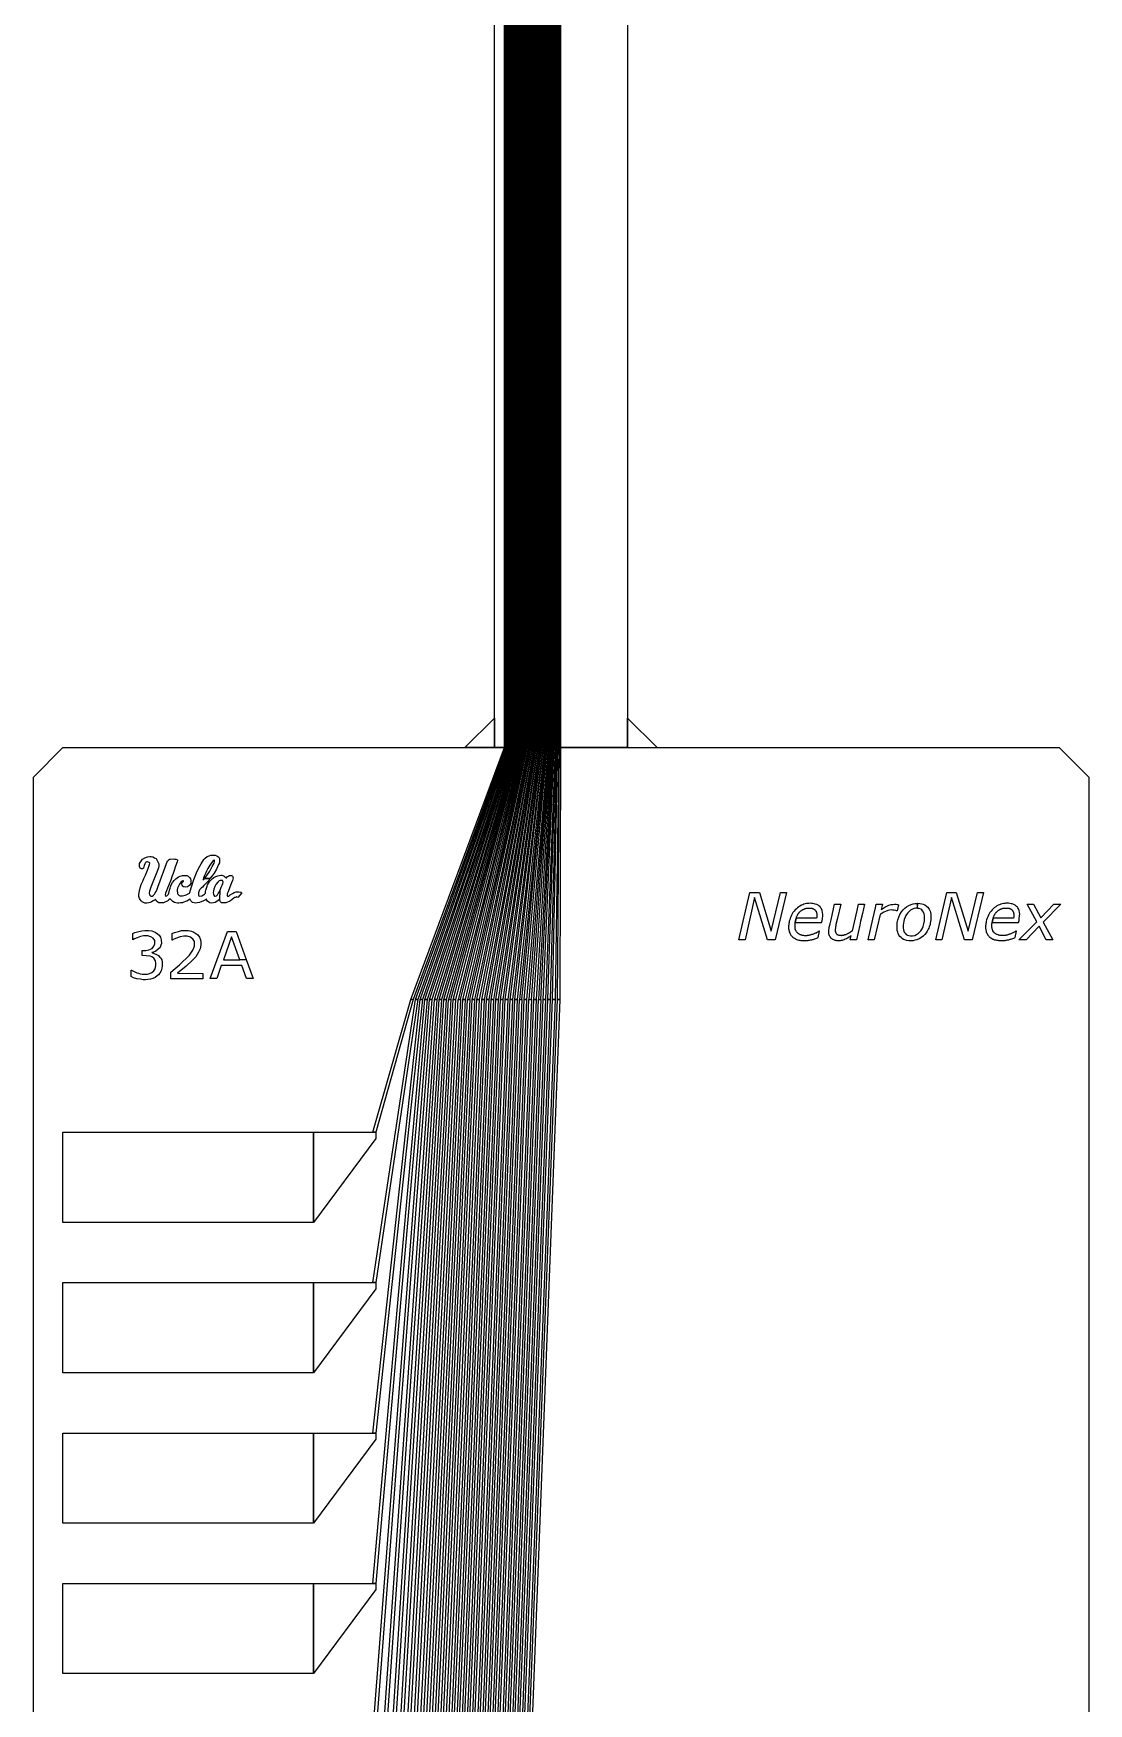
# Model space of a CAD drawing. Header units: inches. Extents: x 106592 to 209533, y 57057 to 74911.
# Drawn here: x 106592 to 107306, y 60062 to 61191 of the extents above; entities that cross this region are included whole.
import ezdxf

# ---------------------------------------------------------------- set-up
doc = ezdxf.new("R2010")
doc.units = ezdxf.units.IN
doc.header["$MEASUREMENT"] = 0
for name, color, linetype in [('metal', 221, 'Continuous'), ('nitride window', 40, 'Continuous'), ('profile', 140, 'Continuous')]:
    doc.layers.add(name, color=color, linetype=linetype)

msp = doc.modelspace()

# ---------------------------------------------------------------- linework, layer by layer
at = {"layer": 'metal'}
for points in [[(106911, 66618.1), (106911.6, 66618.1), (106911.6, 60708.1), (106911, 60708.1)], [(106912.2, 66618.1), (106912.8, 66618.1), (106912.8, 60708.1), (106912.2, 60708.1)], [(106913.4, 66618.1), (106914, 66618.1), (106914, 60708.1), (106913.4, 60708.1)], [(106914.6, 66618.1), (106915.2, 66618.1), (106915.2, 60708.1), (106914.6, 60708.1)], [(106915.8, 66618.1), (106916.4, 66618.1), (106916.4, 60708.1), (106915.8, 60708.1)], [(106917, 66618.1), (106917.6, 66618.1), (106917.6, 60708.1), (106917, 60708.1)], [(106918.2, 66618.1), (106918.8, 66618.1), (106918.8, 60708.1), (106918.2, 60708.1)], [(106919.4, 66618.1), (106920, 66618.1), (106920, 60708.1), (106919.4, 60708.1)], [(106920.6, 66618.1), (106921.2, 66618.1), (106921.2, 60708.1), (106920.6, 60708.1)], [(106921.8, 66618.1), (106922.4, 66618.1), (106922.4, 60708.1), (106921.8, 60708.1)], [(106923, 66618.1), (106923.6, 66618.1), (106923.6, 60708.1), (106923, 60708.1)], [(106924.2, 66618.1), (106924.8, 66618.1), (106924.8, 60708.1), (106924.2, 60708.1)], [(106925.4, 66618.1), (106926, 66618.1), (106926, 60708.1), (106925.4, 60708.1)], [(106926.6, 66618.1), (106927.2, 66618.1), (106927.2, 60708.1), (106926.6, 60708.1)], [(106927.8, 66618.1), (106928.4, 66618.1), (106928.4, 60708.1), (106927.8, 60708.1)], [(106929, 66618.1), (106929.6, 66618.1), (106929.6, 60708.1), (106929, 60708.1)], [(106930.2, 66618.1), (106930.8, 66618.1), (106930.8, 60708.1), (106930.2, 60708.1)], [(106931.4, 66618.1), (106932, 66618.1), (106932, 60708.1), (106931.4, 60708.1)], [(106932.6, 66618.1), (106933.2, 66618.1), (106933.2, 60708.1), (106932.6, 60708.1)], [(106933.8, 66618.1), (106934.4, 66618.1), (106934.4, 60708.1), (106933.8, 60708.1)], [(106935, 66618.1), (106935.6, 66618.1), (106935.6, 60708.1), (106935, 60708.1)], [(106936.2, 66618.1), (106936.8, 66618.1), (106936.8, 60708.1), (106936.2, 60708.1)], [(106937.4, 66618.1), (106938, 66618.1), (106938, 60708.1), (106937.4, 60708.1)], [(106938.6, 66618.1), (106939.2, 66618.1), (106939.2, 60708.1), (106938.6, 60708.1)], [(106939.8, 66618.1), (106940.4, 66618.1), (106940.4, 60708.1), (106939.8, 60708.1)], [(106941, 66618.1), (106941.6, 66618.1), (106941.6, 60708.1), (106941, 60708.1)], [(106942.2, 66618.1), (106942.8, 66618.1), (106942.8, 60708.1), (106942.2, 60708.1)], [(106943.4, 66618.1), (106944, 66618.1), (106944, 60708.1), (106943.4, 60708.1)], [(106944.6, 66618.1), (106945.2, 66618.1), (106945.2, 60708.1), (106944.6, 60708.1)], [(106945.8, 66618.1), (106946.4, 66618.1), (106946.4, 60708.1), (106945.8, 60708.1)], [(106947, 66618.1), (106947.6, 66618.1), (106947.6, 60708.1), (106947, 60708.1)], [(106948.2, 66618.1), (106948.8, 66618.1), (106948.8, 60708.1), (106948.2, 60708.1)], [(106911, 60708.1), (106911.6, 60708.1), (106849.1, 60537.8), (106847.5, 60537.8)], [(106912.2, 60708.1), (106912.8, 60708.1), (106852.3, 60537.8), (106850.7, 60537.8)], [(106913.4, 60708.1), (106914, 60708.1), (106855.5, 60537.8), (106853.9, 60537.8)], [(106858.7, 60537.8), (106857.1, 60537.8), (106914.6, 60708.1), (106915.2, 60708.1)], [(106915.8, 60708.1), (106916.4, 60708.1), (106861.9, 60537.8), (106860.3, 60537.8)], [(106865.1, 60537.8), (106863.5, 60537.8), (106917, 60708.1), (106917.6, 60708.1)], [(106918.2, 60708.1), (106918.8, 60708.1), (106868.3, 60537.8), (106866.7, 60537.8)], [(106919.4, 60708.1), (106920, 60708.1), (106871.5, 60537.8), (106869.9, 60537.8)], [(106873.1, 60537.8), (106874.7, 60537.8), (106921.2, 60708.1), (106920.6, 60708.1)], [(106921.8, 60708.1), (106922.4, 60708.1), (106877.9, 60537.8), (106876.3, 60537.8)], [(106879.5, 60537.8), (106881.1, 60537.8), (106923.6, 60708.1), (106923, 60708.1)], [(106924.2, 60708.1), (106924.8, 60708.1), (106884.3, 60537.8), (106882.7, 60537.8)], [(106885.9, 60537.8), (106887.5, 60537.8), (106926, 60708.1), (106925.4, 60708.1)], [(106926.6, 60708.1), (106927.2, 60708.1), (106890.7, 60537.8), (106889.1, 60537.8)], [(106927.8, 60708.1), (106928.4, 60708.1), (106893.9, 60537.8), (106892.3, 60537.8)], [(106929, 60708.1), (106929.6, 60708.1), (106897.1, 60537.8), (106895.5, 60537.8)], [(106930.2, 60708.1), (106930.8, 60708.1), (106900.3, 60537.8), (106898.7, 60537.8)], [(106931.4, 60708.1), (106932, 60708.1), (106903.5, 60537.8), (106901.9, 60537.8)], [(106906.7, 60537.8), (106905.1, 60537.8), (106932.6, 60708.1), (106933.2, 60708.1)], [(106933.8, 60708.1), (106934.4, 60708.1), (106909.9, 60537.8), (106908.3, 60537.8)], [(106913.1, 60537.8), (106911.5, 60537.8), (106935, 60708.1), (106935.6, 60708.1)], [(106936.2, 60708.1), (106936.8, 60708.1), (106916.3, 60537.8), (106914.7, 60537.8)], [(106937.4, 60708.1), (106938, 60708.1), (106919.5, 60537.8), (106917.9, 60537.8)], [(106921.1, 60537.8), (106922.7, 60537.8), (106939.2, 60708.1), (106938.6, 60708.1)], [(106939.8, 60708.1), (106940.4, 60708.1), (106925.9, 60537.8), (106924.3, 60537.8)], [(106927.5, 60537.8), (106929.1, 60537.8), (106941.6, 60708.1), (106941, 60708.1)], [(106942.2, 60708.1), (106942.8, 60708.1), (106932.3, 60537.8), (106930.7, 60537.8)], [(106933.9, 60537.8), (106935.5, 60537.8), (106944, 60708.1), (106943.4, 60708.1)], [(106944.6, 60708.1), (106945.2, 60708.1), (106938.7, 60537.8), (106937.1, 60537.8)], [(106945.8, 60708.1), (106946.4, 60708.1), (106941.9, 60537.8), (106940.3, 60537.8)], [(106947, 60708.1), (106947.6, 60708.1), (106945.1, 60537.8), (106943.5, 60537.8)], [(106948.2, 60708.1), (106948.8, 60708.1), (106948.3, 60537.8), (106946.7, 60537.8)], [(106665.4, 60626.2), (106664.6, 60626.6), (106664.1, 60627.7), (106664.2, 60629.7), (106666.2, 60632.7), (106667.7, 60633.6), (106669.5, 60634.2), (106671, 60634.5), (106672.1, 60634.4), (106673.1, 60634.2), (106674.3, 60633.7), (106675.3, 60633.1), (106675.9, 60632.3), (106676.6, 60630.9), (106677.1, 60629.6), (106677.2, 60628.4), (106677, 60626.8), (106676.2, 60625), (106675.4, 60622.8), (106671.7, 60613.8), (106670.8, 60611), (106670.7, 60609.7), (106670.9, 60608.5), (106671.7, 60607.8), (106672.7, 60607.8), (106673.4, 60608.2), (106674.3, 60609.1), (106674.8, 60609.9), (106675.3, 60610.9), (106676, 60612.5), (106676.5, 60613.8), (106683, 60631.5), (106683.6, 60632.1), (106684.3, 60632.6), (106685, 60632.8), (106686.8, 60632.9), (106687.9, 60632.8), (106688.6, 60632.7), (106689.8, 60632.2), (106689.9, 60631.7), (106689.6, 60630.8), (106688.5, 60628), (106687.3, 60624.4), (106686.9, 60623.1), (106686.3, 60621.5), (106685.2, 60618.6), (106683, 60613.1), (106682.3, 60611.3), (106681.6, 60609.7), (106681.4, 60608.7), (106681.7, 60607.8), (106682.5, 60608), (106683.7, 60609.1), (106684, 60609.8), (106684.4, 60611.7), (106684.8, 60613.1), (106685, 60614), (106685.6, 60615.4), (106686.5, 60616.9), (106687.6, 60618.3), (106688.6, 60619.4), (106690.5, 60620.7), (106691.7, 60621.3), (106693.1, 60621.6), (106694.2, 60621.7), (106695.2, 60621.7), (106696, 60621.6), (106697, 60621.2), (106697.9, 60620.4), (106698.5, 60619.5), (106698.8, 60618.3), (106698.9, 60617.5), (106698.8, 60616.3), (106698, 60615), (106697.3, 60614.4), (106696.5, 60614), (106695.3, 60613.8), (106694.3, 60613.9), (106693.7, 60614.1), (106693.3, 60614.5), (106692.9, 60615.2), (106692.7, 60616), (106693, 60616.9), (106693.4, 60617.3), (106693.9, 60617.7), (106693.9, 60618.1), (106693.5, 60618.1), (106692.9, 60617.9), (106692.3, 60617.4), (106691.7, 60616.6), (106691.2, 60615.9), (106690.6, 60614.8), (106690.2, 60613.9), (106689.8, 60613), (106689.6, 60612), (106689.6, 60611.1), (106689.7, 60610.4), (106689.8, 60609.8), (106689.9, 60609.4), (106690.1, 60609), (106690.5, 60608.5), (106691, 60608.2), (106691.7, 60608), (106692.4, 60607.9), (106693.1, 60607.9), (106694.9, 60608.3), (106695.7, 60608.6), (106697.1, 60609.3), (106697.8, 60609.7), (106698.1, 60610.2), (106699, 60613.4), (106700.9, 60618.9), (106703, 60624.6), (106704.8, 60628), (106705.8, 60629.6), (106707.6, 60632.4), (106708.6, 60633.4), (106709.8, 60634.4), (106711.2, 60635), (106712.4, 60635.3), (106713.3, 60635.4), (106714.4, 60635.4), (106715.3, 60635.3), (106716.3, 60635), (106717, 60634.6), (106717.7, 60634.1), (106718.1, 60633.2), (106718.3, 60631.5), (106718.1, 60630.3), (106717.6, 60629), (106716.9, 60627.5), (106716.1, 60626), (106714.6, 60623.3), (106713.3, 60621.5), (106712, 60619.8), (106708, 60619.7), (106709.6, 60621.6), (106711.6, 60624.7), (106713.3, 60627.8), (106714.5, 60630.1), (106714.8, 60630.9), (106714.9, 60631.4), (106714.8, 60632), (106714.6, 60632), (106714, 60631.7), (106713.5, 60631.2), (106713, 60630.5), (106712.2, 60629.4), (106711.7, 60628.6), (106711, 60627.6), (106710.4, 60626.5), (106709.8, 60625.5), (106709.4, 60624.7), (106708.9, 60623.5), (106708.2, 60622.2), (106707.8, 60621.2), (106707.4, 60620), (106707.1, 60619.2), (106707, 60618.7), (106708, 60619.7), (106712, 60619.7), (106711.5, 60619.1), (106710.9, 60618.4), (106709.8, 60617.1), (106708.9, 60616.2), (106707.6, 60614.8), (106706.7, 60613.8), (106705.8, 60613), (106704.7, 60612), (106704.5, 60611.4), (106704.3, 60610.7), (106704.1, 60610.1), (106704, 60609.2), (106704, 60608.3), (106704.3, 60607.9), (106705, 60607.8), (106706.3, 60608), (106707.4, 60608.5), (106708.1, 60609), (106708.6, 60609.4), (106708.7, 60609.7), (106708.8, 60610.1), (106708.8, 60610.8), (106708.9, 60611.7), (106709.3, 60613), (106709.8, 60614.4), (106710.1, 60615.3), (106710.8, 60616.6), (106711.6, 60617.8), (106712.5, 60618.8), (106713.4, 60619.6), (106714.4, 60620.3), (106715.8, 60621.1), (106717, 60621.5), (106718, 60621.7), (106719, 60621.8), (106719.7, 60621.8), (106720.4, 60621.7), (106721.3, 60621.3), (106721.9, 60620.8), (106722.4, 60620.3), (106722.6, 60620), (106722.9, 60620.2), (106723.3, 60620.7), (106723.9, 60621.1), (106724.4, 60621.4), (106725, 60621.6), (106725.5, 60621.7), (106726.1, 60621.7), (106726.6, 60621.6), (106727.1, 60621.3), (106727.3, 60620.8), (106727.4, 60620), (106727.3, 60619.2), (106727, 60618.3), (106726.4, 60616.8), (106723.8, 60610.2), (106723.4, 60609.2), (106723.3, 60608.3), (106723.5, 60607.8), (106723.9, 60607.6), (106724.5, 60607.7), (106725.5, 60608.6), (106726.9, 60609.6), (106728.1, 60610.2), (106729.4, 60610.6), (106730.4, 60610.6), (106731.3, 60610.6), (106732.6, 60610.3), (106733.4, 60609.9), (106730.5, 60606.9), (106730.2, 60607.1), (106730, 60607.2), (106729.6, 60607.2), (106729.4, 60607.1), (106728.9, 60606.9), (106728.6, 60606.8), (106728, 60606.3), (106726.8, 60605.4), (106725.7, 60604.6), (106724.7, 60604.1), (106723.7, 60603.6), (106722.5, 60603.2), (106721.7, 60603.1), (106720.2, 60603.1), (106719.5, 60603.3), (106718.9, 60603.8), (106718.6, 60604.4), (106718.5, 60605.1), (106718.4, 60605.9), (106718.6, 60611.8), (106719.3, 60613.7), (106720, 60615.2), (106720.5, 60616.3), (106720.6, 60617.2), (106720.5, 60617.9), (106720.2, 60618.2), (106719.6, 60618.4), (106718.7, 60618.4), (106718, 60618), (106717, 60617.1), (106715.7, 60615.6), (106715, 60614.2), (106714.3, 60612.5), (106714.1, 60611.2), (106714, 60609.9), (106714.1, 60609.1), (106714.4, 60608.4), (106714.9, 60607.8), (106715.3, 60607.7), (106716.2, 60608), (106716.8, 60608.6), (106717.4, 60609.6), (106717.9, 60610.5), (106718.4, 60611.5), (106718.5, 60611.6), (106718.2, 60605.5), (106717.4, 60604.8), (106716.3, 60604.1), (106715.3, 60603.5), (106714.1, 60603.1), (106713.1, 60603), (106711.6, 60603.2), (106710.9, 60603.6), (106710, 60604.3), (106709.6, 60605), (106709.4, 60605.8), (106708.8, 60605.3), (106707.3, 60604.5), (106705.9, 60603.9), (106704.6, 60603.4), (106703.2, 60603.1), (106702.2, 60603), (106701, 60603.1), (106699.9, 60603.5), (106699.3, 60604), (106698.9, 60604.6), (106698.5, 60605.1), (106698.2, 60605.8), (106697.2, 60605.1), (106696.1, 60604.4), (106695.1, 60604), (106694.1, 60603.6), (106693.1, 60603.2), (106691.9, 60603.1), (106690.8, 60603), (106689.8, 60603), (106688.7, 60603.2), (106687.7, 60603.5), (106686.6, 60604.1), (106685.7, 60604.9), (106684.8, 60605.8), (106684, 60605.2), (106683.2, 60604.6), (106682.3, 60604.1), (106681.3, 60603.6), (106680.3, 60603.3), (106679.3, 60603.1), (106678.2, 60603.1), (106677.2, 60603.3), (106676.5, 60603.6), (106675.7, 60604.4), (106674.9, 60605.7), (106674.2, 60605.1), (106673.3, 60604.5), (106672.2, 60603.9), (106671.3, 60603.5), (106670.3, 60603.1), (106669, 60603), (106667.8, 60603), (106666.7, 60603.4), (106665.9, 60603.9), (106665.2, 60604.6), (106664.6, 60605.4), (106664.1, 60606.1), (106663.7, 60607.4), (106663.6, 60608.6), (106663.8, 60610.1), (106664, 60611.3), (106664.6, 60613.3), (106665.3, 60615.5), (106666.3, 60617.9), (106667, 60619.6), (106668.1, 60622), (106669.5, 60625.2), (106670.2, 60627.1), (106670.9, 60629), (106671, 60630), (106670.7, 60630.4), (106670.2, 60630.7), (106669.6, 60630.8), (106669, 60630.8), (106668.2, 60630.4), (106667.8, 60629.6), (106667.3, 60628.5), (106667.1, 60627.5), (106666.7, 60626.6), (106666.2, 60626.2), (106665.8, 60626.2)], [(107069.5, 60578.2), (107076.9, 60610.2), (107083.3, 60610.2), (107091.2, 60584.1), (107097.6, 60610.2), (107101.6, 60610.2), (107093.9, 60578.2), (107088.8, 60578.2), (107080.1, 60606.8), (107073.6, 60578.2)], [(107107.6, 60589.8), (107125.4, 60589.8), (107125.7, 60591.1), (107125.9, 60592.7), (107126.2, 60594.4), (107126.2, 60595.4), (107126.1, 60596.6), (107125.8, 60598), (107125.3, 60599.2), (107124.9, 60599.7), (107124.6, 60600.2), (107124.1, 60600.7), (107123.6, 60601.2), (107123, 60601.6), (107122.7, 60601.8), (107122.1, 60602.1), (107121.1, 60602.4), (107120.4, 60602.6), (107119.5, 60602.8), (107118.6, 60602.8), (107117.6, 60602.9), (107116.7, 60602.8), (107116, 60602.8), (107115.2, 60602.7), (107114.3, 60602.5), (107113.4, 60602.2), (107112.6, 60601.9), (107111.7, 60601.6), (107110.7, 60601), (107110, 60600.5), (107109.2, 60599.9), (107108.3, 60599.2), (107107.5, 60598.4), (107106.8, 60597.5), (107106, 60596.6), (107105.5, 60595.7), (107105, 60594.8), (107104.5, 60593.8), (107104.1, 60592.8), (107103.8, 60591.8), (107103.5, 60590.8), (107103.4, 60589.9), (107103.3, 60589.2), (107103.2, 60588.4), (107103.1, 60587.6), (107103.1, 60587.1), (107103.1, 60586.5), (107103.1, 60585.9), (107103.2, 60585.2), (107103.3, 60584.7), (107103.4, 60584.2), (107103.5, 60583.7), (107103.8, 60583), (107104.1, 60582.3), (107104.4, 60581.8), (107104.6, 60581.4), (107104.8, 60581.2), (107105.3, 60580.6), (107105.6, 60580.3), (107106, 60579.9), (107106.7, 60579.5), (107107.4, 60579), (107108.1, 60578.7), (107108.5, 60578.5), (107109.2, 60578.3), (107109.4, 60578.2), (107110.1, 60578), (107110.6, 60577.9), (107111.3, 60577.8), (107111.9, 60577.7), (107112.6, 60577.7), (107113.1, 60577.7), (107113.6, 60577.7), (107114, 60577.6), (107114.5, 60577.7), (107115.2, 60577.7), (107115.7, 60577.7), (107116.3, 60577.8), (107116.8, 60577.9), (107117.3, 60578), (107117.9, 60578.1), (107118.4, 60578.2), (107118.8, 60578.3), (107119.2, 60578.4), (107119.7, 60578.5), (107120.1, 60578.7), (107120.5, 60578.8), (107120.9, 60578.9), (107121.5, 60579.2), (107122.1, 60579.4), (107123, 60579.7), (107123.9, 60584), (107123.6, 60584), (107123.2, 60583.7), (107122.6, 60583.4), (107121.9, 60583), (107121.6, 60582.8), (107121.1, 60582.6), (107120.6, 60582.4), (107120.2, 60582.3), (107119.8, 60582.1), (107119.3, 60581.9), (107118.9, 60581.8), (107118.5, 60581.7), (107118.1, 60581.5), (107117.6, 60581.4), (107117.1, 60581.3), (107116.7, 60581.2), (107116.2, 60581.1), (107115.7, 60581.1), (107115.3, 60581), (107114.7, 60581), (107114.2, 60581), (107113.8, 60581), (107113.3, 60581.1), (107112.8, 60581.1), (107112.3, 60581.2), (107111.9, 60581.3), (107111.5, 60581.5), (107111, 60581.6), (107110.6, 60581.8), (107110.3, 60582), (107110, 60582.2), (107109.6, 60582.4), (107109.3, 60582.7), (107109, 60583), (107108.9, 60583.1), (107108.6, 60583.4), (107108.4, 60583.7), (107108.2, 60584.1), (107108.1, 60584.3), (107107.9, 60584.6), (107107.8, 60584.8), (107107.7, 60585.1), (107107.6, 60585.4), (107107.5, 60586), (107107.4, 60586.8), (107107.4, 60587.5), (107107.4, 60588.2), (107107.5, 60589), (107107.6, 60589.6), (107107.6, 60589.8), (107107.6, 60589.8), (107108.2, 60592.8), (107108.3, 60593.1), (107108.4, 60593.4), (107108.5, 60593.7), (107108.6, 60594.2), (107108.8, 60594.5), (107109, 60594.8), (107109.1, 60595.1), (107109.3, 60595.4), (107109.4, 60595.6), (107109.5, 60595.8), (107109.8, 60596.2), (107109.9, 60596.3), (107110.2, 60596.6), (107110.3, 60596.8), (107110.7, 60597.2), (107110.9, 60597.3), (107111.2, 60597.6), (107111.4, 60597.8), (107111.7, 60598), (107112, 60598.2), (107112.2, 60598.3), (107112.4, 60598.5), (107112.6, 60598.6), (107112.8, 60598.7), (107113, 60598.8), (107113.3, 60598.9), (107113.5, 60599), (107113.7, 60599.1), (107114, 60599.2), (107114.2, 60599.3), (107114.5, 60599.4), (107114.7, 60599.4), (107115, 60599.5), (107115.2, 60599.5), (107115.4, 60599.6), (107115.7, 60599.6), (107116, 60599.6), (107116.1, 60599.7), (107116.5, 60599.7), (107116.8, 60599.7), (107117, 60599.7), (107117.2, 60599.7), (107117.5, 60599.7), (107117.7, 60599.7), (107117.9, 60599.6), (107118, 60599.6), (107118.2, 60599.6), (107118.4, 60599.6), (107118.7, 60599.5), (107119, 60599.4), (107119.2, 60599.4), (107119.3, 60599.3), (107119.4, 60599.3), (107119.6, 60599.2), (107119.7, 60599.2), (107119.9, 60599.1), (107120, 60599.1), (107120.1, 60599), (107120.2, 60599), (107120.3, 60598.9), (107120.4, 60598.8), (107120.5, 60598.7), (107120.6, 60598.7), (107120.7, 60598.6), (107120.8, 60598.5), (107120.9, 60598.4), (107121, 60598.3), (107121.1, 60598.2), (107121.3, 60597.9), (107121.5, 60597.7), (107121.6, 60597.5), (107121.7, 60597.2), (107121.8, 60597), (107121.9, 60596.9), (107121.9, 60596.6), (107122, 60596.4), (107122.1, 60596.1), (107122.1, 60595.9), (107122.2, 60595.4), (107122.2, 60595.2), (107122.2, 60594.8), (107122.2, 60594.4), (107122.1, 60594.1), (107122.1, 60593.8), (107122.1, 60593.6), (107122.1, 60593.3), (107122, 60593), (107122, 60592.8), (107108.3, 60592.8), (107108.2, 60592.8)], [(107190.3, 60602.9), (107191.8, 60602.8), (107193.1, 60602.6), (107194.1, 60602.3), (107195.1, 60601.8), (107196.4, 60601), (107197.2, 60600.2), (107198.1, 60599), (107198.7, 60597.6), (107199, 60596.6), (107199.3, 60595.5), (107199.3, 60594.4), (107199.3, 60593.2), (107199.3, 60591.6), (107199.1, 60590.6), (107198.9, 60589.5), (107198.7, 60588.5), (107198.5, 60588), (107198.2, 60586.9), (107197.8, 60586.1), (107197.5, 60585.3), (107197, 60584.4), (107196.7, 60584), (107196, 60582.9), (107195.1, 60581.8), (107194, 60580.7), (107192.6, 60579.6), (107191.3, 60578.8), (107189.8, 60578.2), (107188.5, 60577.9), (107187.2, 60577.6), (107185.5, 60577.5), (107184.4, 60577.6), (107182.8, 60577.8), (107181.7, 60578.1), (107180.7, 60578.5), (107179.9, 60579), (107179.1, 60579.7), (107178.3, 60580.5), (107177.7, 60581.4), (107177.2, 60582.4), (107176.9, 60583.3), (107176.6, 60584.5), (107176.4, 60585.8), (107176.4, 60587.2), (107176.4, 60588.2), (107176.6, 60589.9), (107177, 60591.8), (107177.6, 60593.5), (107178.4, 60595.3), (107179.5, 60597.1), (107180.5, 60598.5), (107181.6, 60599.6), (107182.9, 60600.6), (107184.3, 60601.4), (107185.9, 60602.1), (107187.4, 60602.6), (107188.6, 60602.8), (107189.5, 60602.8), (107190.2, 60602.9), (107190.1, 60599.5), (107189.2, 60599.5), (107188.1, 60599.3), (107187.4, 60599.1), (107186.4, 60598.8), (107185.5, 60598.2), (107184.5, 60597.4), (107183.7, 60596.5), (107182.9, 60595.4), (107182.4, 60594.6), (107181.8, 60593.4), (107181.3, 60592), (107181, 60590.8), (107180.8, 60589.5), (107180.6, 60588.2), (107180.6, 60586.3), (107180.8, 60584.9), (107181.3, 60583.4), (107181.9, 60582.6), (107182.6, 60581.9), (107183.5, 60581.4), (107184.4, 60581.1), (107185.6, 60580.9), (107186.9, 60580.9), (107188.4, 60581.2), (107189.6, 60581.8), (107191, 60582.7), (107192.5, 60584.3), (107193.3, 60585.7), (107194, 60587.1), (107194.6, 60588.9), (107195, 60591.1), (107195, 60592.8), (107195, 60594.4), (107194.8, 60595.8), (107194.2, 60597), (107193.7, 60597.9), (107193.2, 60598.4), (107192.5, 60598.9), (107191.4, 60599.3), (107190.5, 60599.4), (107190.2, 60599.5)], [(107202.7, 60578.2), (107210.1, 60610.2), (107216.5, 60610.2), (107224.4, 60584.1), (107230.8, 60610.2), (107234.8, 60610.2), (107227.1, 60578.2), (107222, 60578.2), (107213.3, 60606.9), (107206.8, 60578.2)], [(107240.8, 60589.9), (107258.6, 60589.9), (107258.9, 60591.2), (107259.1, 60592.7), (107259.3, 60594.4), (107259.4, 60595.5), (107259.3, 60596.6), (107259, 60598), (107258.5, 60599.2), (107258.1, 60599.8), (107257.8, 60600.3), (107257.3, 60600.7), (107256.8, 60601.2), (107256.2, 60601.6), (107255.9, 60601.8), (107255.3, 60602.1), (107254.3, 60602.5), (107253.6, 60602.6), (107252.7, 60602.8), (107251.8, 60602.9), (107250.8, 60602.9), (107249.9, 60602.9), (107249.2, 60602.8), (107248.4, 60602.7), (107247.5, 60602.5), (107246.6, 60602.2), (107245.8, 60601.9), (107244.9, 60601.6), (107243.9, 60601.1), (107243.2, 60600.6), (107242.4, 60600), (107241.5, 60599.2), (107240.7, 60598.4), (107240, 60597.6), (107239.2, 60596.6), (107238.7, 60595.7), (107238.2, 60594.8), (107237.7, 60593.8), (107237.3, 60592.8), (107237, 60591.8), (107236.7, 60590.9), (107236.6, 60589.9), (107236.4, 60589.2), (107236.4, 60588.4), (107236.3, 60587.6), (107236.3, 60587.2), (107236.3, 60586.6), (107236.3, 60585.9), (107236.4, 60585.3), (107236.5, 60584.8), (107236.6, 60584.2), (107236.7, 60583.7), (107237, 60583), (107237.3, 60582.4), (107237.6, 60581.8), (107237.8, 60581.4), (107238, 60581.2), (107238.5, 60580.7), (107238.8, 60580.3), (107239.2, 60580), (107239.9, 60579.5), (107240.6, 60579.1), (107241.3, 60578.7), (107241.7, 60578.6), (107242.4, 60578.3), (107242.6, 60578.3), (107243.3, 60578.1), (107243.8, 60578), (107244.5, 60577.9), (107245.1, 60577.8), (107245.8, 60577.7), (107246.3, 60577.7), (107246.8, 60577.7), (107247.2, 60577.7), (107247.7, 60577.7), (107248.4, 60577.7), (107248.9, 60577.8), (107249.5, 60577.8), (107250, 60577.9), (107250.5, 60578), (107251.1, 60578.1), (107251.6, 60578.2), (107252, 60578.3), (107252.4, 60578.4), (107252.9, 60578.6), (107253.3, 60578.7), (107253.7, 60578.8), (107254.1, 60578.9), (107254.7, 60579.2), (107255.3, 60579.4), (107256.2, 60579.7), (107257.1, 60584.1), (107256.8, 60584.1), (107256.4, 60583.8), (107255.8, 60583.4), (107255.1, 60583.1), (107254.8, 60582.9), (107254.3, 60582.7), (107253.8, 60582.5), (107253.4, 60582.3), (107253, 60582.1), (107252.5, 60582), (107252.1, 60581.8), (107251.7, 60581.7), (107251.3, 60581.6), (107250.8, 60581.4), (107250.3, 60581.3), (107249.9, 60581.2), (107249.4, 60581.2), (107248.9, 60581.1), (107248.5, 60581.1), (107247.9, 60581.1), (107247.4, 60581.1), (107247, 60581.1), (107246.5, 60581.1), (107246, 60581.2), (107245.5, 60581.3), (107245.1, 60581.4), (107244.7, 60581.5), (107244.2, 60581.7), (107243.8, 60581.8), (107243.5, 60582), (107243.2, 60582.2), (107242.8, 60582.5), (107242.5, 60582.7), (107242.2, 60583), (107242.1, 60583.1), (107241.8, 60583.4), (107241.6, 60583.7), (107241.3, 60584.2), (107241.3, 60584.3), (107241.1, 60584.6), (107241, 60584.9), (107240.9, 60585.1), (107240.8, 60585.4), (107240.7, 60586), (107240.6, 60586.8), (107240.6, 60587.5), (107240.6, 60588.3), (107240.6, 60589), (107240.7, 60589.7), (107240.8, 60589.8), (107240.8, 60589.9), (107241.4, 60592.9), (107241.5, 60593.1), (107241.6, 60593.5), (107241.7, 60593.8), (107241.8, 60594.2), (107242, 60594.5), (107242.2, 60594.9), (107242.3, 60595.1), (107242.5, 60595.4), (107242.6, 60595.6), (107242.7, 60595.8), (107243, 60596.2), (107243.1, 60596.3), (107243.4, 60596.6), (107243.5, 60596.8), (107243.9, 60597.2), (107244.1, 60597.4), (107244.4, 60597.6), (107244.6, 60597.8), (107244.9, 60598), (107245.2, 60598.2), (107245.4, 60598.4), (107245.6, 60598.5), (107245.8, 60598.6), (107246, 60598.7), (107246.2, 60598.9), (107246.5, 60599), (107246.7, 60599.1), (107246.9, 60599.2), (107247.2, 60599.2), (107247.4, 60599.3), (107247.7, 60599.4), (107247.9, 60599.5), (107248.2, 60599.5), (107248.4, 60599.6), (107248.6, 60599.6), (107248.9, 60599.6), (107249.2, 60599.7), (107249.3, 60599.7), (107249.7, 60599.7), (107250, 60599.7), (107250.2, 60599.7), (107250.4, 60599.7), (107250.7, 60599.7), (107250.9, 60599.7), (107251.1, 60599.7), (107251.2, 60599.7), (107251.4, 60599.6), (107251.6, 60599.6), (107251.9, 60599.5), (107252.2, 60599.5), (107252.4, 60599.4), (107252.5, 60599.4), (107252.6, 60599.3), (107252.8, 60599.3), (107252.9, 60599.2), (107253.1, 60599.2), (107253.2, 60599.1), (107253.3, 60599), (107253.4, 60599), (107253.5, 60598.9), (107253.6, 60598.9), (107253.7, 60598.8), (107253.8, 60598.7), (107253.9, 60598.6), (107254, 60598.6), (107254.1, 60598.4), (107254.2, 60598.3), (107254.3, 60598.2), (107254.5, 60598), (107254.6, 60597.7), (107254.8, 60597.5), (107254.9, 60597.3), (107255, 60597), (107255.1, 60596.9), (107255.1, 60596.6), (107255.2, 60596.4), (107255.2, 60596.2), (107255.3, 60595.9), (107255.4, 60595.5), (107255.4, 60595.2), (107255.4, 60594.9), (107255.4, 60594.4), (107255.3, 60594.2), (107255.3, 60593.9), (107255.3, 60593.6), (107255.3, 60593.3), (107255.2, 60593), (107255.2, 60592.8), (107241.5, 60592.9), (107241.4, 60592.9)], [(107134.2, 60602.2), (107138.3, 60602.2), (107135.9, 60591.9), (107135.1, 60588.5), (107134.9, 60587.6), (107134.8, 60586.9), (107134.7, 60586.2), (107134.6, 60585.2), (107134.6, 60584.3), (107134.8, 60583.5), (107135, 60582.9), (107135.3, 60582.4), (107135.6, 60582.1), (107135.8, 60581.9), (107136, 60581.8), (107136.2, 60581.7), (107136.4, 60581.6), (107136.7, 60581.5), (107137, 60581.4), (107137.2, 60581.4), (107137.4, 60581.3), (107137.8, 60581.3), (107138, 60581.3), (107138.3, 60581.3), (107138.6, 60581.2), (107138.8, 60581.2), (107139.1, 60581.3), (107139.4, 60581.3), (107139.7, 60581.3), (107140, 60581.4), (107140.4, 60581.4), (107140.6, 60581.5), (107140.9, 60581.6), (107141.2, 60581.7), (107141.5, 60581.8), (107141.9, 60581.9), (107142.2, 60582.1), (107142.7, 60582.3), (107143.1, 60582.5), (107143.4, 60582.7), (107143.7, 60582.8), (107144, 60582.9), (107144.2, 60583.1), (107144.5, 60583.2), (107144.8, 60583.4), (107145, 60583.5), (107145.2, 60583.6), (107145.4, 60583.8), (107145.7, 60584), (107145.9, 60584.1), (107146, 60584.2), (107146.2, 60584.3), (107146.2, 60584.3), (107147.6, 60590.1), (107149.4, 60598.1), (107150.4, 60602.2), (107154.4, 60602.2), (107153, 60596), (107151.8, 60590.9), (107151.2, 60588.2), (107148.9, 60578.2), (107144.8, 60578.2), (107145.4, 60580.8), (107144.8, 60580.5), (107144, 60579.9), (107143, 60579.4), (107142.2, 60578.9), (107141.4, 60578.6), (107140.7, 60578.2), (107139.8, 60577.9), (107139.2, 60577.8), (107138.6, 60577.7), (107137.9, 60577.6), (107137.1, 60577.5), (107136.5, 60577.5), (107135.8, 60577.6), (107135.2, 60577.7), (107134.5, 60577.8), (107134.1, 60577.9), (107133.6, 60578.1), (107133, 60578.4), (107132.7, 60578.6), (107132.4, 60578.8), (107132, 60579.1), (107131.7, 60579.4), (107131.3, 60579.9), (107131, 60580.4), (107130.7, 60581), (107130.5, 60581.6), (107130.3, 60582.3), (107130.3, 60582.9), (107130.2, 60583.6), (107130.3, 60584.2), (107130.3, 60585), (107130.5, 60586.1), (107130.6, 60586.7), (107130.8, 60587.4), (107131.1, 60588.9), (107131.8, 60591.7), (107133.5, 60599.2), (107134.2, 60602.2), (107134.2, 60602.2)], [(107162.4, 60602.2), (107166.5, 60602.2), (107165.7, 60598.6), (107166.8, 60599.4), (107168.1, 60600.2), (107169.5, 60601), (107170.9, 60601.6), (107172.4, 60602), (107173.6, 60602.1), (107174.7, 60602.2), (107175.8, 60602.2), (107176.7, 60602), (107177.3, 60601.9), (107176.4, 60597.9), (107176.1, 60597.9), (107175.5, 60598.1), (107174.5, 60598.2), (107173.4, 60598.3), (107172.4, 60598.4), (107171.3, 60598.2), (107170.1, 60598), (107168.5, 60597.3), (107167.5, 60596.8), (107166.4, 60596.2), (107165.5, 60595.6), (107164.9, 60595.2), (107161, 60578.2), (107156.9, 60578.2), (107160, 60592.1), (107161.8, 60599.8)], [(107264.3, 60602.2), (107268.8, 60602.2), (107273.6, 60593.1), (107282.4, 60602.2), (107287.2, 60602.2), (107275.2, 60590.1), (107281.8, 60578.2), (107277.3, 60578.2), (107272.5, 60587.4), (107263.7, 60578.2), (107258.8, 60578.2), (107270.9, 60590.3)], [(106659.5, 60578.1), (106659.5, 60582.5), (106660.9, 60583.2), (106662.7, 60583.7), (106665.6, 60584.2), (106667.8, 60584.4), (106670.1, 60584.5), (106672.4, 60584.2), (106674.6, 60583.4), (106676.3, 60582.3), (106677.4, 60581.3), (106678.2, 60580.1), (106678.7, 60578.1), (106678.9, 60575.8), (106678.5, 60574.5), (106678, 60573.1), (106676.7, 60571.8), (106675.1, 60570.5), (106673.6, 60569.9), (106672.5, 60569.7), (106672.6, 60569.4), (106673.3, 60569.3), (106674.1, 60569), (106675.1, 60568.6), (106676.1, 60568.1), (106677, 60567.5), (106677.5, 60567), (106678.2, 60566.2), (106678.7, 60565.4), (106679.1, 60564.6), (106679.4, 60563.2), (106679.5, 60561.8), (106679.5, 60560.5), (106679.2, 60559), (106678.8, 60557.3), (106677.8, 60555.7), (106677, 60554.6), (106676, 60553.8), (106674.8, 60552.8), (106673.1, 60552), (106671.5, 60551.6), (106669.8, 60551.3), (106668.1, 60551.2), (106666.5, 60551.2), (106664.7, 60551.5), (106662.4, 60551.9), (106660.1, 60552.6), (106658.4, 60553.3), (106658.5, 60557.7), (106658.8, 60557.7), (106659.7, 60557.2), (106661, 60556.5), (106662.4, 60556), (106663.5, 60555.6), (106664.6, 60555.3), (106666, 60555.1), (106667.3, 60555), (106669.5, 60555.1), (106670.9, 60555.4), (106672.4, 60556.1), (106673.8, 60557.2), (106674.7, 60558.7), (106675.1, 60560.8), (106675.2, 60562.3), (106675, 60563.9), (106673.8, 60565.8), (106672.5, 60566.7), (106671.2, 60567.1), (106668.6, 60567.4), (106665.9, 60567.5), (106665.9, 60571), (106668.3, 60571), (106670.5, 60571.4), (106672.7, 60572.4), (106673.9, 60573.8), (106674.5, 60575.6), (106674.4, 60577.7), (106673.4, 60579.4), (106671.8, 60580.3), (106669.8, 60580.8), (106666.7, 60580.8), (106664.8, 60580.4), (106662.6, 60579.6), (106660.7, 60578.8)], [(106686.1, 60578), (106686.1, 60582.4), (106687.8, 60583.2), (106690.5, 60583.9), (106692.4, 60584.4), (106694.7, 60584.5), (106696.9, 60584.4), (106699.2, 60584), (106700.9, 60583.4), (106702.2, 60582.5), (106703.5, 60581.5), (106704.6, 60580), (106705.4, 60578.3), (106705.6, 60576.6), (106705.6, 60574.6), (106705.2, 60572.2), (106704.1, 60569.8), (106702.1, 60566.8), (106699.7, 60564.2), (106695.6, 60560.5), (106689.9, 60555.6), (106706.9, 60555.5), (106707, 60551.8), (106685.3, 60551.8), (106685.3, 60556.3), (106691.2, 60561.4), (106698, 60567.9), (106700.2, 60571.2), (106701.3, 60574), (106701.2, 60577), (106700.3, 60578.5), (106698.7, 60580), (106696.4, 60580.6), (106694, 60580.6), (106691.7, 60580.2), (106688.5, 60579.1), (106686.5, 60578.1), (106686.4, 60578)], [(106716.4, 60552), (106712, 60552.1), (106723.6, 60583.8), (106729.5, 60583.8), (106736.3, 60564.8), (106731.9, 60564.7), (106726.3, 60580.2), (106720.9, 60564.7), (106732, 60564.6), (106736.3, 60564.8), (106741, 60552), (106736.4, 60552), (106733.3, 60560.9), (106719.4, 60560.8)], [(106914.7, 60537.8), (106916.3, 60537.8), (106824, 58314.4), (106821.9, 58314.4)], [(106824, 58416), (106821.9, 58416), (106911.5, 60537.8), (106913.1, 60537.8)], [(106908.3, 60537.8), (106909.9, 60537.8), (106824, 58517.6), (106821.9, 58517.6)], [(106824, 58619.3), (106821.9, 58619.3), (106905.1, 60537.8), (106906.7, 60537.8)], [(106824, 58720.9), (106821.9, 58720.9), (106901.9, 60537.8), (106903.5, 60537.8)], [(106898.7, 60537.8), (106900.3, 60537.8), (106824, 58822.5), (106821.9, 58822.5)], [(106917.9, 60537.8), (106919.5, 60537.8), (106824, 58212.8), (106821.9, 58212.8)], [(106921.1, 60537.8), (106922.7, 60537.8), (106824, 58111.2), (106821.9, 58111.2)], [(106946.7, 60537.8), (106948.3, 60537.8), (106824, 57298.4), (106821.9, 57298.4)], [(106943.5, 60537.8), (106945.1, 60537.8), (106824, 57400), (106821.9, 57400)], [(106924.3, 60537.8), (106925.9, 60537.8), (106824, 58009.6), (106821.9, 58009.6)], [(106824, 57908), (106821.9, 57908), (106927.5, 60537.8), (106929.1, 60537.8)], [(106824, 57806.4), (106821.9, 57806.4), (106930.7, 60537.8), (106932.3, 60537.8)], [(106933.9, 60537.8), (106935.5, 60537.8), (106824, 57704.8), (106821.9, 57704.8)], [(106824, 57603.2), (106821.9, 57603.2), (106937.1, 60537.8), (106938.7, 60537.8)], [(106940.3, 60537.8), (106941.9, 60537.8), (106824, 57501.6), (106821.9, 57501.6)], [(106889.1, 60537.8), (106890.7, 60537.8), (106824, 59127.3), (106821.9, 59127.3)], [(106824, 59228.9), (106821.9, 59228.9), (106885.9, 60537.8), (106887.5, 60537.8)], [(106882.7, 60537.8), (106884.3, 60537.8), (106824, 59330.5), (106821.9, 59330.5)], [(106824, 59432.1), (106821.9, 59432.1), (106879.5, 60537.8), (106881.1, 60537.8)], [(106824, 59533.7), (106821.9, 59533.7), (106876.3, 60537.8), (106877.9, 60537.8)], [(106873.1, 60537.8), (106874.7, 60537.8), (106824, 59635.3), (106821.9, 59635.3)], [(106892.3, 60537.8), (106893.9, 60537.8), (106824, 59025.7), (106821.9, 59025.7)], [(106895.5, 60537.8), (106897.1, 60537.8), (106824, 58924.1), (106821.9, 58924.1)], [(106869.9, 60537.8), (106871.5, 60537.8), (106824, 59736.9), (106821.9, 59736.9)], [(106866.7, 60537.8), (106868.3, 60537.8), (106824, 59838.5), (106821.9, 59838.5)], [(106847.5, 60537.8), (106849.1, 60537.8), (106824, 60448.1), (106821.9, 60448.1)], [(106824, 60346.5), (106821.9, 60346.5), (106850.7, 60537.8), (106852.3, 60537.8)], [(106824, 60244.9), (106821.9, 60244.9), (106853.9, 60537.8), (106855.5, 60537.8)], [(106857.1, 60537.8), (106858.7, 60537.8), (106824, 60143.3), (106821.9, 60143.3)], [(106824, 60041.7), (106821.9, 60041.7), (106860.3, 60537.8), (106861.9, 60537.8)], [(106863.5, 60537.8), (106865.1, 60537.8), (106824, 59940.1), (106821.9, 59940.1)], [(106612.3, 60448.1), (106781.7, 60448.1), (106781.7, 60387.2), (106612.3, 60387.2)], [(106781.7, 60387.2), (106781.7, 60448.1), (106824, 60448.1), (106824, 60443.9), (106781.7, 60387.2)], [(106612.3, 60346.5), (106781.7, 60346.5), (106781.7, 60285.6), (106612.3, 60285.6)], [(106781.7, 60285.6), (106781.7, 60346.5), (106824, 60346.5), (106824, 60342.3), (106781.7, 60285.6)], [(106612.3, 60244.9), (106781.7, 60244.9), (106781.7, 60184), (106612.3, 60184)], [(106781.7, 60184), (106781.7, 60244.9), (106824, 60244.9), (106824, 60240.7), (106781.7, 60184)], [(106612.3, 60143.3), (106781.7, 60143.3), (106781.7, 60082.3), (106612.3, 60082.3)], [(106781.7, 60082.3), (106781.7, 60143.3), (106824, 60143.3), (106824, 60139.1), (106781.7, 60082.3)]]:
    msp.add_lwpolyline(points, close=True, dxfattribs=at)
at = {"layer": 'nitride window'}
for points in [[(106612.3, 60448.1), (106781.7, 60448.1), (106781.7, 60387.2), (106612.3, 60387.2)], [(106612.3, 60346.5), (106781.7, 60346.5), (106781.7, 60285.6), (106612.3, 60285.6)], [(106612.3, 60244.9), (106781.7, 60244.9), (106781.7, 60184), (106612.3, 60184)], [(106612.3, 60143.3), (106781.7, 60143.3), (106781.7, 60082.3), (106612.3, 60082.3)]]:
    msp.add_lwpolyline(points, close=True, dxfattribs=at)
at = {"layer": 'profile'}
for points in [[(106906.6, 66118.1), (106991.6, 66118.1), (106994.1, 65118.1), (106994.1, 60708.1), (106904.1, 60708.1), (106904.1, 65118.1)], [(106904.1, 60708.1), (106904.1, 60728.1), (106904.1, 60708.1), (106884.1, 60708.1), (106904.1, 60728.1)], [(106994.1, 60708.1), (106994.1, 60728.1), (106994.1, 60708.1), (107014.1, 60708.1), (106994.1, 60728.1)], [(106592.3, 60688.1), (106612.3, 60708.1), (107286, 60708.1), (107306, 60688.1), (107306, 57237.4), (107286, 57217.4), (106612.3, 57217.4), (106592.3, 57237.4)]]:
    msp.add_lwpolyline(points, close=True, dxfattribs=at)

doc.saveas('drawing.dxf')
